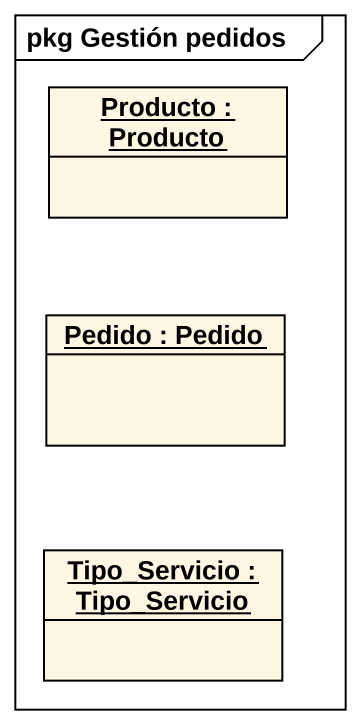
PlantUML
@startuml
mainframe pkg Gestión pedidos
hide circle
hide empty members
object "Producto : Producto" as Producto
object "Pedido : Pedido" as Pedido
object "Tipo_Servicio : Tipo_Servicio" as Tipo_Servicio
@enduml
